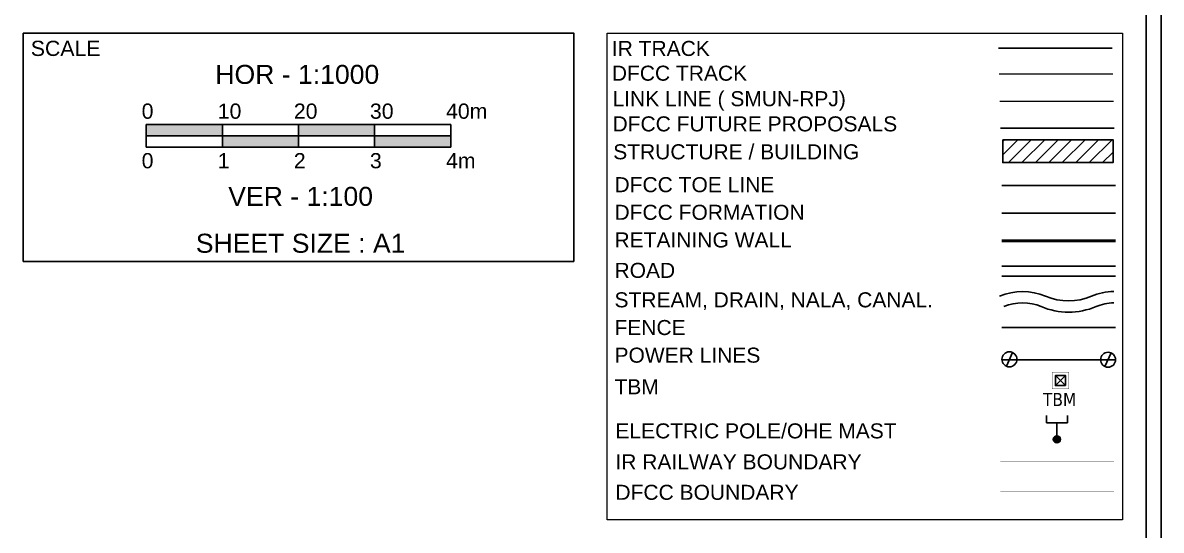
# Model space of a CAD drawing. Header units: metres. Extents: x 0 to 950, y 0 to 594.
# Drawn here: x 787.4 to 937, y 409 to 475.7 of the extents above; entities that cross this region are included whole.
import ezdxf
from ezdxf.enums import TextEntityAlignment as Align

# ---------------------------------------------------------------- set-up
doc = ezdxf.new("R2010")
doc.units = ezdxf.units.M
doc.header["$MEASUREMENT"] = 0
doc.linetypes.add('CENTER', pattern=[2, 1.25, -0.25, 0.25, -0.25])
doc.linetypes.add('DASHED', pattern=[0.75, 0.5, -0.25])
for name, color, linetype in [('GPS', 7, 'Continuous'), ('LEGEND', 7, 'Continuous'), ('title', 7, 'Continuous')]:
    doc.layers.add(name, color=color, linetype=linetype)
doc.styles.get("Standard").update_dxf_attribs({"font": 'arial.ttf'})
doc.styles.add('street name', font='tahoma.ttf', dxfattribs={"height": 2})
doc.styles.add('Style-Arial', font='arial.ttf')
doc.linetypes.add('F-LINE', pattern='A,0.6,["X",Standard,S=0.3,R=0,X=0,Y=-0.15],0.1', length=0.7)
doc.linetypes.add('POWER', pattern='A,10,-0.2,[131,ltypeshp.shx,S=0.4,R=0,X=-0.2,Y=0],-0.2,[131,ltypeshp.shx,S=0.4,R=180,X=1.2,Y=0],-1.2,-0.2,[131,ltypeshp.shx,S=0.4,R=0,X=-0.2,Y=0],-0.2,[131,ltypeshp.shx,S=0.4,R=180,X=1.2,Y=0],-1.2,-0.2,[131,ltypeshp.shx,S=0.4,R=0,X=-0.2,Y=0],-0.2,[131,ltypeshp.shx,S=0.4,R=180,X=1.2,Y=0],-1.2', length=14.8)

# ---------------------------------------------------------------- blocks, each defined once
blk = doc.blocks.new('GPS')
for p, q in [((0.335, 0.335), (-0.335, -0.335)), ((-0.335, 0.335), (0.335, -0.335))]:
    blk.add_line(p, q)
at = {"const_width": 0.0279}
blk.add_lwpolyline([(0.558, -0.558), (-0.558, -0.558), (-0.558, 0.558), (0.558, 0.558)], close=True, dxfattribs=at)
blk.add_lwpolyline([(0.335, -0.335), (-0.335, -0.335), (-0.335, 0.335), (0.335, 0.335)], close=True)
at = {"style": 'street name'}
blk.add_text('TBM', height=0.8675, dxfattribs=at).set_placement((-1.161, -1.693, -111.29))
blk = doc.blocks.new('SCALE(1-1000 & 1-100)')
h = blk.add_hatch(color=256)
h.dxf.hatch_style = 1
h.paths.add_polyline_path([(10, 1.5), (0, 1.5), (0, 0), (10, 0)])
h.paths.add_polyline_path([(20, 0), (10, 0), (10, -1.5), (20, -1.5)])
h.paths.add_polyline_path([(30, 1.5), (20, 1.5), (20, 0), (30, 0)])
h.paths.add_polyline_path([(40, 0), (30, 0), (30, -1.5), (40, -1.5)])
for p, q in [((40, 1.5), (0, 1.5)), ((0, 1.5), (0, -1.5)), ((10, 1.5), (10, -1.5)), ((20, 1.5), (20, -1.5)), ((30, 1.5), (30, -1.5)), ((40, 1.5), (40, -1.5)), ((0, 0), (40, 0)), ((0, -1.5), (40, -1.5))]:
    blk.add_line(p, q)
at = {"style": 'Style-Arial'}
for s, height, p in [('HOR - 1:1000', 2.5, (9.07, 6.83)), ('0', 2, (-0.61, 2.25)), ('10', 2, (9.39, 2.25)), ('20', 2, (19.39, 2.25)), ('30', 2, (29.39, 2.25)), ('40m', 2, (39.39, 2.25)), ('0', 2, (-0.61, -4.26)), ('1', 2, (9.39, -4.26)), ('2', 2, (19.39, -4.26)), ('3', 2, (29.39, -4.26)), ('4m', 2, (39.39, -4.26)), ('VER - 1:100', 2.5, (10.77, -9.2))]:
    blk.add_text(s, height=height, dxfattribs=at).set_placement(p)
blk.add_text('SHEET SIZE : A1', height=2.5, dxfattribs=at).set_placement((20.28, -14.11), align=Align.MIDDLE_CENTER)

msp = doc.modelspace()

# ---------------------------------------------------------------- hatches: boundary and pattern name
h = msp.add_hatch()
h.set_pattern_fill('ANSI31', color=1, scale=10)
h.set_pattern_definition([(45, (175.6705, -34.6405), (-0.8838835, 0.8838835), [])])
h.paths.add_polyline_path([(916.17, 460.36), (916.17, 457.36), (930.67, 457.36), (930.67, 460.36)])
at = {"layer": 'LEGEND'}
h = msp.add_hatch(color=256, dxfattribs=at)
h.dxf.hatch_style = 1
h.paths.add_polyline_path([(923.77, 420.99, 1), (922.82, 420.99, 1)])

# ---------------------------------------------------------------- linework, layer by layer
at = {"color": 6}
for p, q in [((917.45, 432.4), (916.65, 430.6)), ((930.41, 432.35), (929.61, 430.55))]:
    msp.add_line(p, q, dxfattribs=at)
msp.add_lwpolyline([(787.44, 474.36), (859.8, 474.36), (859.8, 444.36), (787.44, 444.36)], close=True)
at = {"color": 1}
msp.add_lwpolyline([(916.17, 460.36), (930.67, 460.36), (930.67, 457.36), (916.17, 457.36)], close=True, dxfattribs=at)
at = {"color": 6}
for centre in [(917.05, 431.5), (930.01, 431.45)]:
    msp.add_circle(centre, 0.988, dxfattribs=at)
at = {"layer": 'LEGEND', "color": 7}
for p, q in [((921.92, 423.16, 34.69), (921.92, 424.12, 34.69)), ((924.67, 423.16, 34.69), (924.67, 424.12, 34.69)), ((924.67, 423.16, 34.69), (921.92, 423.16, 34.69)), ((923.29, 421.46, 34.69), (923.29, 423.16, 34.69))]:
    msp.add_line(p, q, dxfattribs=at)
at = {"layer": 'LEGEND', "lineweight": 13}
msp.add_lwpolyline([(864.17, 474.36), (931.91, 474.36), (931.91, 410.43), (864.17, 410.43)], close=True, dxfattribs=at)
at = {"layer": 'LEGEND', "const_width": 0.189}
msp.add_lwpolyline([(915.6, 472.39), (930.56, 472.39)], dxfattribs=at)
at = {"layer": 'LEGEND', "color": 1, "const_width": 0.189}
msp.add_lwpolyline([(915.69, 468.99), (930.65, 468.99)], dxfattribs=at)
at = {"layer": 'LEGEND', "color": 190, "ltscale": 5, "const_width": 0.189}
msp.add_lwpolyline([(915.78, 465.41), (930.74, 465.41)], dxfattribs=at)
at = {"layer": 'LEGEND', "color": 5, "linetype": 'DASHED', "ltscale": 5, "const_width": 0.189}
msp.add_lwpolyline([(915.87, 461.87), (930.83, 461.87)], dxfattribs=at)
at = {"layer": 'LEGEND', "color": 239, "const_width": 0.189}
msp.add_lwpolyline([(916.04, 454.34), (931, 454.34)], dxfattribs=at)
at = {"layer": 'LEGEND', "color": 187, "const_width": 0.189}
msp.add_lwpolyline([(916.04, 450.71), (931, 450.71)], dxfattribs=at)
at = {"layer": 'LEGEND', "color": 154, "lineweight": -2, "const_width": 0.395}
msp.add_lwpolyline([(916.04, 447.08), (931, 447.08)], dxfattribs=at)
at = {"layer": 'LEGEND', "color": 34, "ltscale": 0.2}
for points in [[(916.04, 443.72), (931, 443.72)], [(916.04, 442.44), (931, 442.44)]]:
    msp.add_lwpolyline(points, dxfattribs=at)
at = {"layer": 'LEGEND', "color": 5}
for points in [[(915.76, 439.79, -0.202414), (921.8, 439.79, 0.202414), (927.85, 439.79, -0.096224), (930.75, 440.41, -0.096224)], [(916.33, 438.43, -0.202414), (921.23, 438.43, 0.202414), (928.43, 438.43, -0.095324), (930.76, 438.92, -0.095324)]]:
    msp.add_lwpolyline(points, format="xyb", dxfattribs=at)
at = {"layer": 'LEGEND', "color": 252, "linetype": 'F-LINE', "ltscale": 5}
msp.add_lwpolyline([(916.04, 435.68), (931, 435.68)], dxfattribs=at)
at = {"layer": 'LEGEND', "color": 6, "linetype": 'POWER'}
msp.add_lwpolyline([(916.04, 431.45), (931, 431.45)], dxfattribs=at)
at = {"layer": 'LEGEND', "linetype": 'CENTER', "lineweight": 13, "ltscale": 2, "const_width": 0.0494}
msp.add_lwpolyline([(915.85, 418.1), (930.81, 418.1)], dxfattribs=at)
at = {"layer": 'LEGEND', "color": 6, "linetype": 'CENTER', "lineweight": 13, "ltscale": 2, "const_width": 0.0494}
msp.add_lwpolyline([(915.85, 414.1), (930.81, 414.1)], dxfattribs=at)
at = {"layer": 'LEGEND', "color": 7}
msp.add_circle((923.29, 420.99, 34.69), 0.472, dxfattribs=at)
at = {"layer": 'title'}
for points in [[(937, 13), (13, 13), (13, 581), (937, 581)], [(935, 15), (15, 15), (15, 579), (935, 579)]]:
    msp.add_lwpolyline(points, close=True, dxfattribs=at)

# ---------------------------------------------------------------- block references
msp.add_blockref('SCALE(1-1000 & 1-100)', (803.62, 460.86))
at = {"layer": 'GPS', "xscale": 1.975454735367663, "yscale": 1.975454735367663, "zscale": 1.975454735367663}
msp.add_blockref('GPS', (923.76, 428.71, 260.46), dxfattribs=at)

# ---------------------------------------------------------------- texts
at = {"layer": 'LEGEND', "color": 7}
for s, height, p in [('IR TRACK', 1.975, (864.8, 471.36)), ('DFCC TRACK', 1.975, (864.8, 468.11)), ('STRUCTURE / BUILDING', 1.9755, (864.98, 457.78)), ('DFCC TOE LINE', 1.9755, (865.15, 453.46)), ('DFCC FORMATION', 1.9755, (865.15, 449.83)), ('RETAINING WALL', 1.9755, (865.15, 446.2)), ('ROAD', 1.975, (865.15, 442.2)), ('STREAM, DRAIN, NALA, CANAL.', 1.9755, (865.15, 438.33)), ('FENCE', 1.975, (865.15, 434.69)), ('POWER LINES', 1.9755, (865.15, 431.06)), ('TBM', 1.975, (865.15, 426.91)), ('ELECTRIC POLE/OHE MAST', 1.9755, (865.27, 421.11)), ('IR RAILWAY BOUNDARY', 1.9755, (865.27, 417.04)), ('DFCC BOUNDARY', 1.9755, (865.27, 413.04))]:
    msp.add_text(s, height=height, dxfattribs=at).set_placement(p)
at = {"layer": 'LEGEND', "color": 7, "linetype": 'DASHED', "ltscale": 5}
for s, p in [('LINK LINE ( SMUN-RPJ)', (864.89, 464.76)), ('DFCC FUTURE PROPOSALS', (864.89, 461.45))]:
    msp.add_text(s, height=1.9755, dxfattribs=at).set_placement(p)
at = {"layer": 'title', "style": 'Style-Arial'}
msp.add_text('SCALE', height=2, dxfattribs=at).set_placement((788.44, 471.36))

doc.saveas('drawing.dxf')
